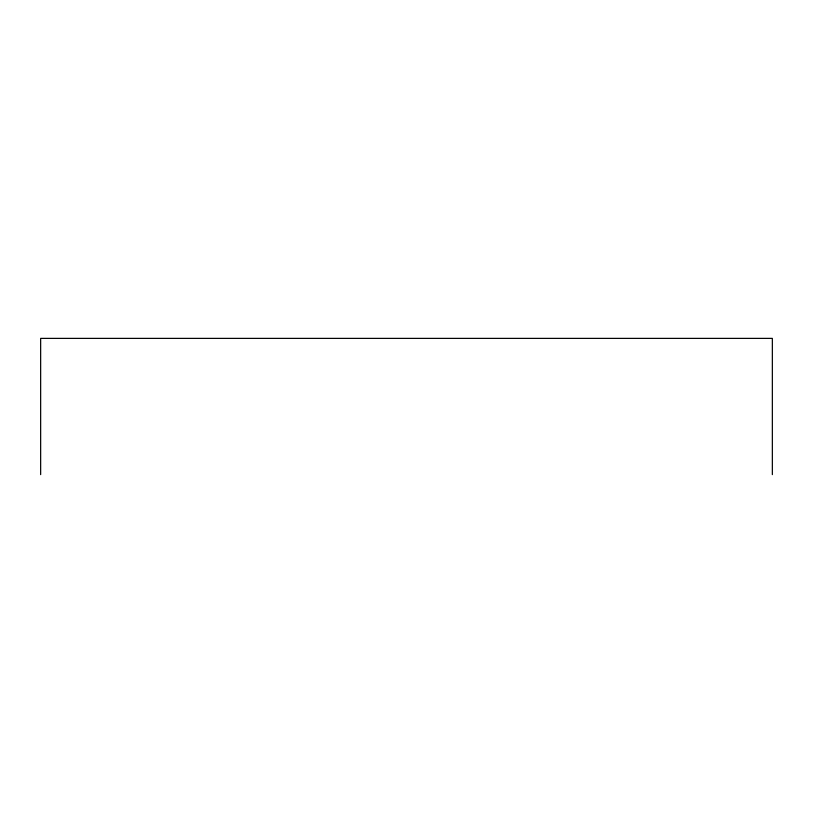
<?xml version="1.0" encoding="UTF-8"?>
<svg xmlns="http://www.w3.org/2000/svg" width="813" height="813" viewBox="0 0 813 813"><rect width="100%" height="100%" fill="white"/><g stroke="black" fill="none" stroke-linecap="round" stroke-linejoin="round"><path stroke-width="1.22" d="M772.35 474.619L772.35 338.381L40.65 338.381L40.65 474.619"/></g></svg>
